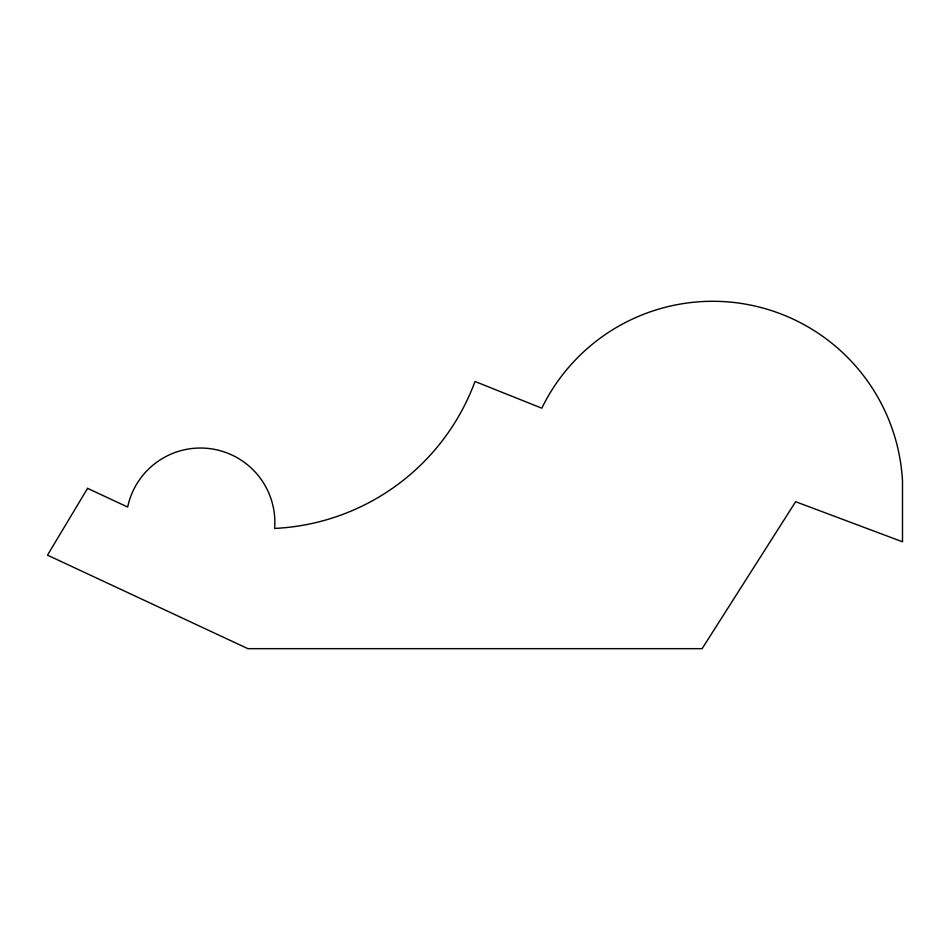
<?xml version="1.0" encoding="UTF-8"?>
<svg xmlns="http://www.w3.org/2000/svg" width="950" height="950" viewBox="0 0 950 950"><rect width="100%" height="100%" fill="white"/><g stroke="black" fill="none" stroke-linecap="round" stroke-linejoin="round"><path stroke-width="1.43" d="M87.578 488.348L47.5 555.144L247.891 648.66L702.109 648.66L795.625 501.707L902.5 541.785L902.5 481.044A190.071 190.071 0 0 0 541.797 408.191L475 381.473A225.043 225.043 0 0 1 274.609 528.426A74.397 74.397 0 0 0 211.161 448.804A74.397 74.397 0 0 0 127.656 507.051L87.578 488.348"/></g></svg>
